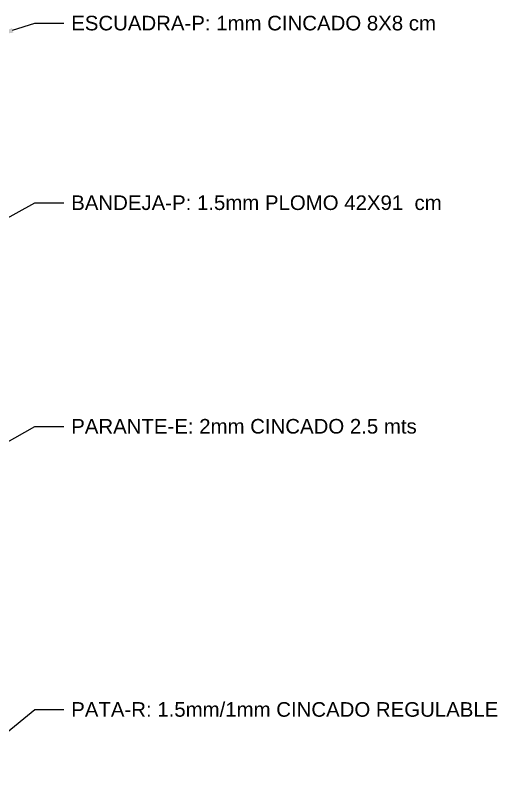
# Model space of a CAD drawing. Header units: millimetres. Extents: x 6614975 to 6624097, y 8742145 to 8746891.
# Drawn here: x 6619379.8 to 6619511.9, y 8743484.4 to 8743697.8 of the extents above; entities that cross this region are included whole.
import ezdxf
from ezdxf import colors
from ezdxf.entities.mleader import LeaderData, LeaderLine
from ezdxf.math import Vec2, Vec3

# ---------------------------------------------------------------- set-up
doc = ezdxf.new("R2010")
doc.units = ezdxf.units.MM
doc.styles.get("Standard").update_dxf_attribs({"font": 'arial.ttf'})

msp = doc.modelspace()

# ---------------------------------------------------------------- leaders
at = {"color": 152, "true_color": 0x2776bb}
ml = msp.add_multileader_mtext('Standard', dxfattribs=at)
ml.set_content('ESCUADRA-P: 1mm CINCADO 8X8 cm', color=(39, 118, 187))
ml.set_leader_properties()
ml.build(insert=Vec2(0, 0))
ctx = ml.context
ctx.base_point, ctx.plane_origin = Vec3(6619393.057, 8743695.731), Vec3(6619375.201, 8743692.554)
notes = []
notes.append((ctx, [(0, (1, 1, 0), (6619385.057, 8743695.731), (1, 0), 8, [(0, [(6619375.201, 8743692.554)], 0, [])])]))
ctx.mtext.insert, ctx.mtext.flow_direction = Vec3(6619395.057, 8743697.765), 5
ml = msp.add_multileader_mtext('Standard', dxfattribs=at)
ml.set_content('BANDEJA-P: 1.5mm PLOMO 42X91  cm', color=(39, 118, 187))
ml.set_leader_properties()
ml.build(insert=Vec2(0, 0))
ctx = ml.context
ctx.base_point, ctx.plane_origin = Vec3(6619393.057, 8743646.506), Vec3(6619346.051, 8743624.93)
notes.append((ctx, [(0, (1, 1, 0), (6619385.057, 8743646.506), (1, 0), 8, [(0, [(6619346.051, 8743624.93)], 0, [])])]))
ctx.mtext.insert, ctx.mtext.flow_direction = Vec3(6619395.057, 8743648.54), 5
ml = msp.add_multileader_mtext('Standard', dxfattribs=at)
ml.set_content('PARANTE-E: 2mm CINCADO 2.5 mts', color=(39, 118, 187))
ml.set_leader_properties()
ml.build(insert=Vec2(0, 0))
ctx = ml.context
ctx.base_point, ctx.plane_origin = Vec3(6619393.057, 8743585.228), Vec3(6619373.419, 8743578.498)
notes.append((ctx, [(0, (1, 1, 0), (6619385.057, 8743585.228), (1, 0), 8, [(0, [(6619373.419, 8743578.498)], 0, [])])]))
ctx.mtext.insert, ctx.mtext.flow_direction = Vec3(6619395.057, 8743587.262), 5
ml = msp.add_multileader_mtext('Standard', dxfattribs=at)
ml.set_content('PATA-R: 1.5mm/1mm CINCADO REGULABLE ', color=(39, 118, 187))
ml.set_leader_properties()
ml.build(insert=Vec2(0, 0))
ctx = ml.context
ctx.base_point, ctx.plane_origin = Vec3(6619393.057, 8743507.613), Vec3(6619373.419, 8743498.113)
notes.append((ctx, [(0, (1, 1, 0), (6619385.057, 8743507.613), (1, 0), 8, [(0, [(6619373.419, 8743498.113)], 0, [])])]))
ctx.mtext.insert, ctx.mtext.flow_direction = Vec3(6619395.057, 8743509.647), 5
for ctx, leaders in notes:
    for number, flags, end, landing, length, lines in leaders:
        leader = LeaderData()
        leader.index, (leader.has_last_leader_line, leader.has_dogleg_vector, leader.attachment_direction) = number, flags
        leader.last_leader_point, leader.dogleg_vector, leader.dogleg_length = Vec3(end), Vec3(landing), length
        for number, points, colour, breaks in lines:
            line = LeaderLine()
            line.index, line.vertices, line.color, line.breaks = number, Vec3.list(points), colors.encode_raw_color(colour), breaks
            leader.lines.append(line)
        ctx.leaders.append(leader)

doc.saveas('drawing.dxf')
